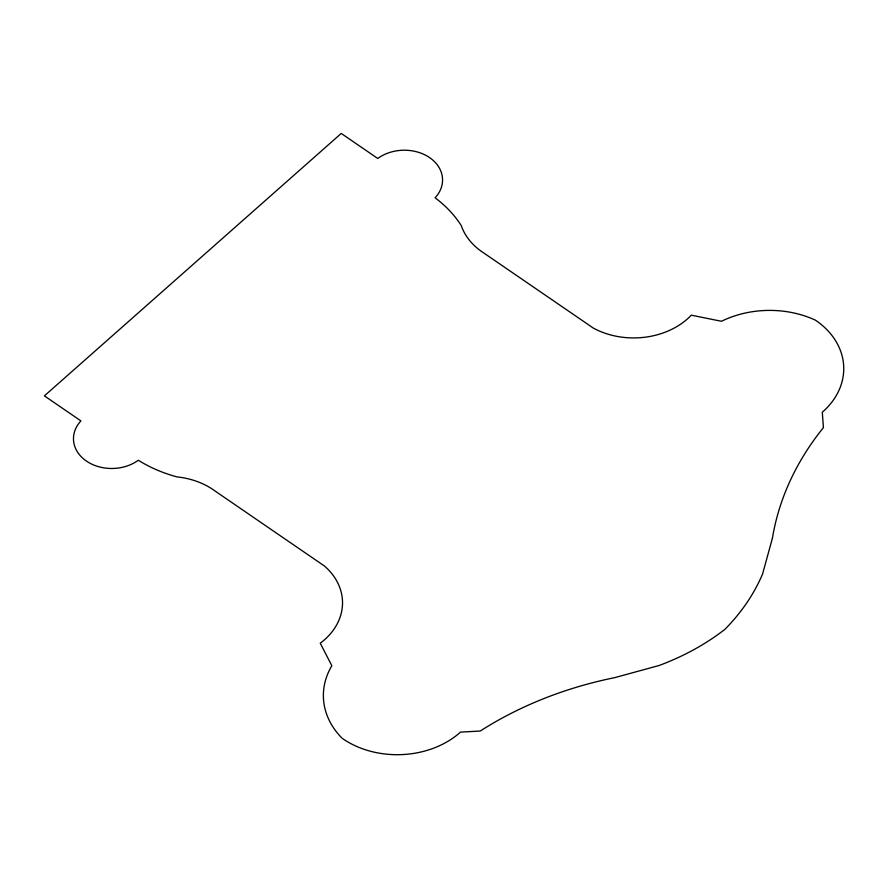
<?xml version="1.0" encoding="UTF-8"?>
<svg xmlns="http://www.w3.org/2000/svg" width="888" height="888" viewBox="0 0 888 888"><rect width="100%" height="100%" fill="white"/><g stroke="black" fill="none" stroke-linecap="round" stroke-linejoin="round"><path stroke-width="1.33" d="M772.416 538.217L762.592 573.937A235.631 183.638 -1.1 0 1 724.863 629.381A235.631 183.638 -1.1 0 1 658.985 665.534L614.718 677.644A346.575 270.096 -1.1 0 0 480.23 731.046L460.517 732.101A83.072 64.735 -1.1 0 1 342.269 738.394A90.054 70.174 -1.1 0 1 331.846 665.734L320.257 643.223A71.018 55.345 -1.1 0 0 324.331 565.934L214.796 490.842A69.197 53.935 -1.1 0 0 177.001 476.9A131.235 102.275 -1.1 0 1 138.295 460.239A38.561 30.059 -1.1 0 1 86.413 461.072A38.561 30.059 -1.1 0 1 80.908 420.901L44.4 395.87L341.236 133.433L377.744 158.464A38.561 30.059 -1.1 0 1 429.626 157.62A38.561 30.059 -1.1 0 1 435.12 197.791A131.235 102.275 -1.1 0 1 461.261 225.585A69.197 53.935 -1.1 0 0 483.805 253.002L593.339 328.094A71.018 55.345 -1.1 0 0 691.308 315.173L721.445 321.278A90.054 70.174 -1.1 0 1 815.351 320.124A83.072 64.735 -1.1 0 1 822.288 412.243L823.442 427.594A346.575 270.096 -1.1 0 0 772.416 538.217"/></g></svg>
